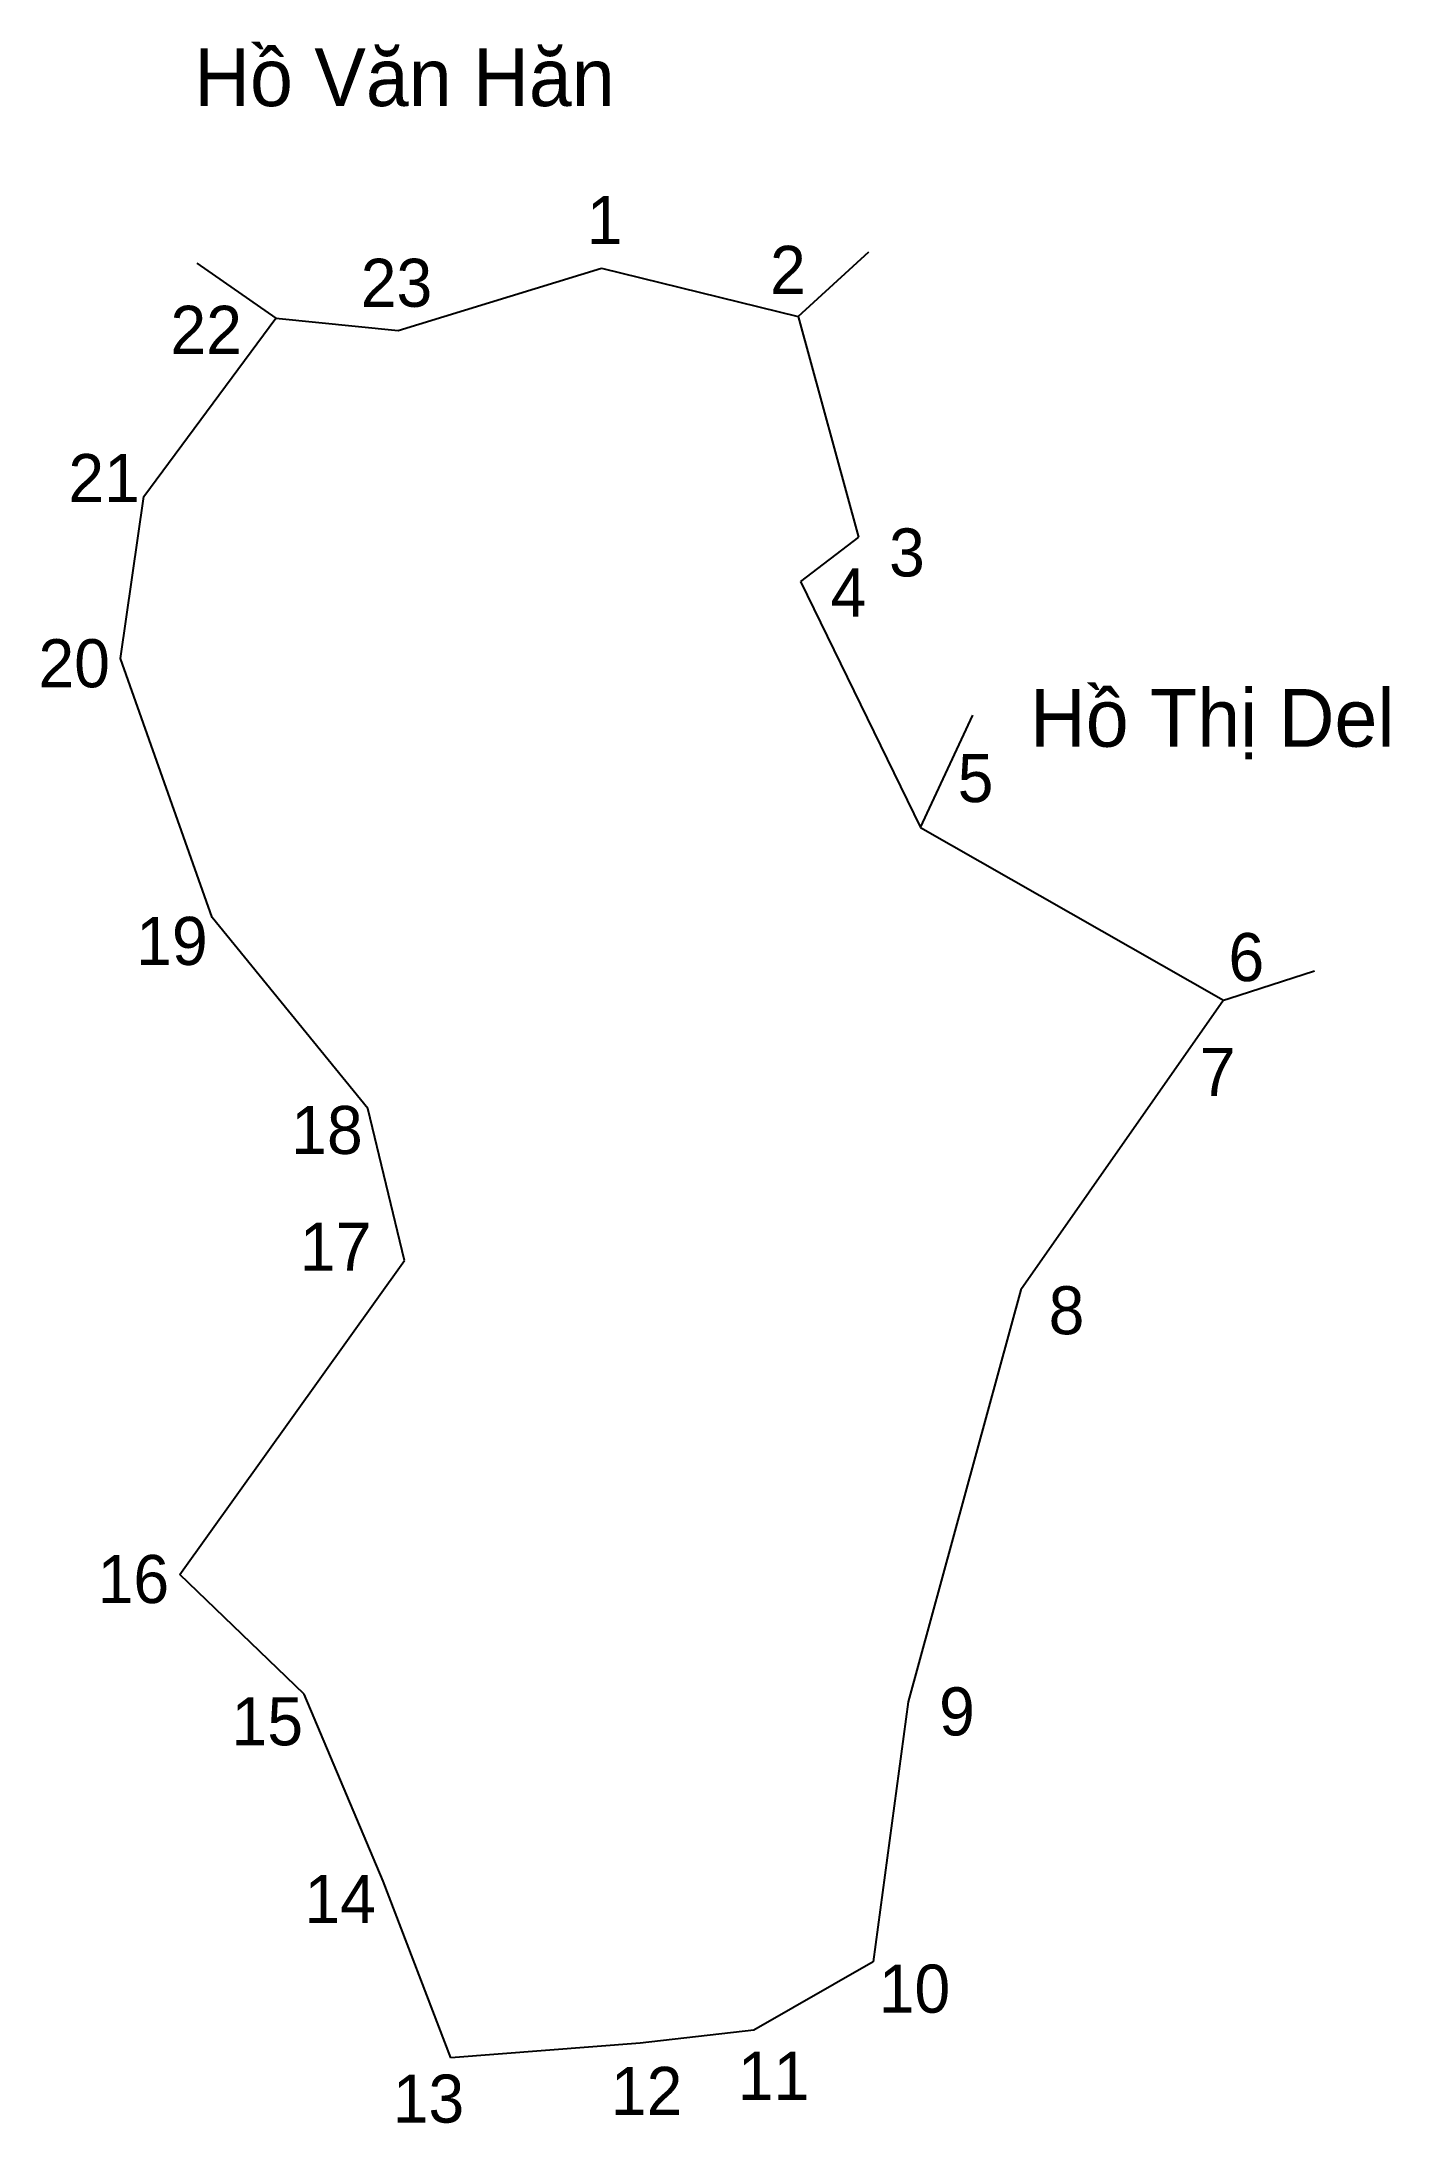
# Model space of a CAD drawing. Extents: x 546150 to 546357, y 1824989 to 1825309.
import ezdxf

# ---------------------------------------------------------------- set-up
doc = ezdxf.new("R2010")
doc.units = 0
for name, color, linetype in [('CanhThua', 7, 'Continuous'), ('RauThua', 7, 'Continuous'), ('SoHieuDinhThua', 7, 'Continuous'), ('TenChuLanCan', 7, 'Continuous')]:
    doc.layers.add(name, color=color, linetype=linetype)

msp = doc.modelspace()

# ---------------------------------------------------------------- linework, layer by layer
at = {"layer": 'CanhThua'}
for p, q in [((546204.52, 1825264.26), (546235.74, 1825273.85)), ((546235.74, 1825273.85), (546265.88, 1825266.44)), ((546165.57, 1825238.85), (546185.76, 1825266.16)), ((546185.76, 1825266.16), (546204.52, 1825264.26)), ((546265.88, 1825266.44), (546275.1, 1825232.62)), ((546161.97, 1825213.99), (546165.57, 1825238.85)), ((546275.1, 1825232.62), (546266.21, 1825225.81)), ((546266.21, 1825225.81), (546284.62, 1825188.1)), ((546176.02, 1825174.31), (546161.97, 1825213.99)), ((546284.62, 1825188.1), (546330.71, 1825161.81)), ((546199.88, 1825144.99), (546176.02, 1825174.31)), ((546331.07, 1825161.61), (546300.02, 1825117.21)), ((546330.71, 1825161.81), (546331.07, 1825161.61)), ((546205.53, 1825121.71), (546199.88, 1825144.99)), ((546171.04, 1825073.55), (546205.53, 1825121.71)), ((546300.02, 1825117.21), (546282.75, 1825054.04)), ((546190.15, 1825055.24), (546171.04, 1825073.55)), ((546202.26, 1825026.56), (546190.15, 1825055.24)), ((546282.75, 1825054.04), (546277.35, 1825014.18)), ((546212.63, 1824999.44), (546202.26, 1825026.56)), ((546277.35, 1825014.18), (546259.1, 1825003.7)), ((546259.1, 1825003.7), (546241.67, 1825001.73)), ((546241.67, 1825001.73), (546212.63, 1824999.44))]:
    msp.add_line(p, q, dxfattribs=at)
at = {"layer": 'RauThua'}
for p, q in [((546173.68, 1825274.63), (546185.76, 1825266.16)), ((546265.88, 1825266.44), (546276.72, 1825276.34)), ((546284.62, 1825188.1), (546292.64, 1825205.29)), ((546331.9, 1825161.88), (546345.04, 1825166.09)), ((546331.07, 1825161.61), (546331.9, 1825161.88))]:
    msp.add_line(p, q, dxfattribs=at)

# ---------------------------------------------------------------- texts
at = {"layer": 'SoHieuDinhThua'}
for s, height, p in [('1', 7.37, (546233.47, 1825277.53)), ('2', 7.37, (546261.56, 1825269.89)), ('23', 7.374, (546198.8, 1825267.91)), ('22', 7.374, (546169.62, 1825260.7)), ('21', 7.374, (546153.97, 1825237.97)), ('3', 7.37, (546279.81, 1825226.57)), ('4', 7.37, (546270.85, 1825220.43)), ('20', 7.374, (546149.38, 1825209.58)), ('5', 7.37, (546290.33, 1825191.98)), ('19', 7.374, (546164.37, 1825167.01)), ('6', 7.37, (546331.85, 1825164.53)), ('7', 7.37, (546327.44, 1825146.92)), ('18', 7.374, (546188.14, 1825138.03)), ('17', 7.374, (546189.47, 1825120.13)), ('8', 7.37, (546304.28, 1825110.39)), ('16', 7.374, (546158.46, 1825069.18)), ('15', 7.374, (546178.99, 1825047.37)), ('9', 7.37, (546287.48, 1825048.89)), ('14', 7.374, (546190.16, 1825020.12)), ('10', 7.374, (546278.22, 1825006.38)), ('11', 7.374, (546256.62, 1824993.01)), ('13', 7.374, (546203.7, 1824989.52)), ('12', 7.374, (546237.15, 1824990.7))]:
    msp.add_text(s, height=height, dxfattribs=at).set_placement(p)
at = {"layer": 'TenChuLanCan'}
for s, p in [('Hồ Văn Hăn', (546173.28, 1825298.68)), ('Hồ Thị Del', (546301.42, 1825200.47))]:
    msp.add_text(s, height=8.849, dxfattribs=at).set_placement(p)

doc.saveas('drawing.dxf')
